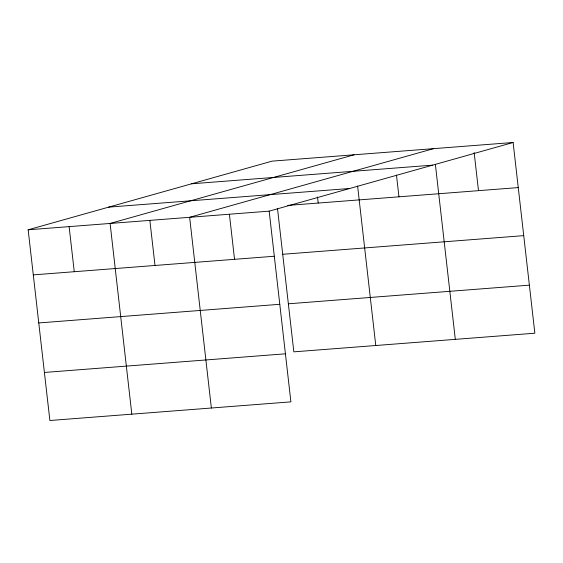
<?xml version="1.0" encoding="UTF-8"?>
<svg xmlns="http://www.w3.org/2000/svg" width="563" height="563" viewBox="0 0 563 563"><rect width="100%" height="100%" fill="white"/><g stroke="black" fill="none" stroke-linecap="round" stroke-linejoin="round"><path stroke-width="0.84" d="M513.118 142.495L269.17 211.153L290.902 401.862L49.882 420.505L28.15 229.795L272.098 161.138L513.118 142.495L534.85 333.205L293.83 351.847L277.538 208.852M354.05 154.797L110.095 223.455L131.826 414.171M433.587 148.646L189.632 217.304L211.364 408.013M191.596 183.791L432.616 165.149M108.652 207.135L349.672 188.492M287.7 205.418L518.256 187.585M28.15 229.795L269.17 211.153M282.71 254.286L523.731 235.644M33.287 274.885L274.308 256.242M38.763 322.944L279.783 304.294M288.355 303.795L529.375 285.152M44.407 372.453L285.427 353.81M474.145 152.51L478.487 190.66M435.361 164.255L455.312 339.355M396.486 175.135L398.956 196.811M357.604 186.015L375.774 345.513M317.518 196.987L318.208 203.06M229.401 214.229L234.539 259.318M149.864 220.379L155.001 265.469M69.122 226.622L74.26 271.718"/></g></svg>
